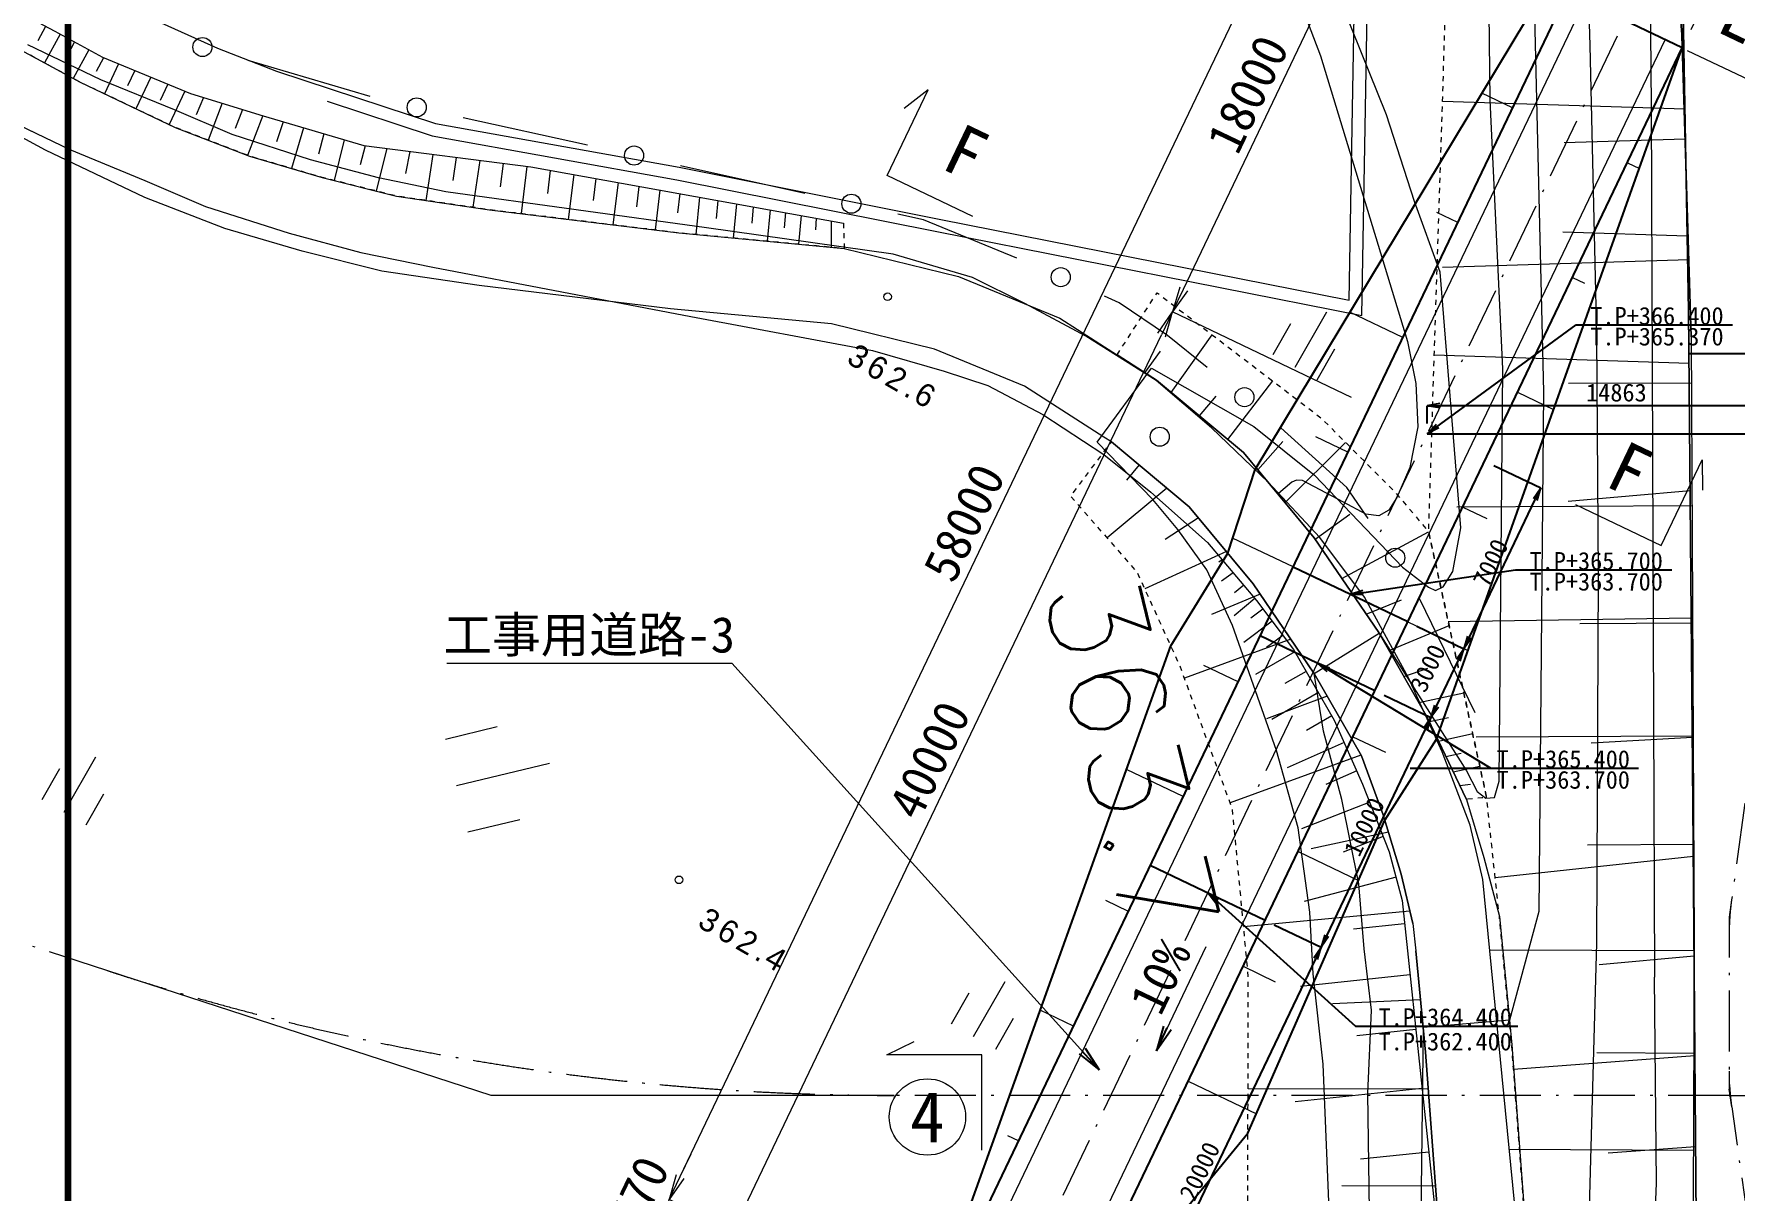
# Model space of a CAD drawing. Header units: millimetres. Extents: x -256476 to 341554, y -216330 to 457415.
# Drawn here: x 5615 to 72453, y 191520 to 236983 of the extents above; entities that cross this region are included whole.
import ezdxf
from ezdxf.enums import TextEntityAlignment as Align

# ---------------------------------------------------------------- set-up
doc = ezdxf.new("R2010")
doc.units = ezdxf.units.MM
doc.header["$LTSCALE"] = 400
doc.header["$PDSIZE"] = 300
for name, pattern in [('561019', [1, 0.5, -0.5]), ('SXF_一点短鎖線', [9.25, 6, -1.5, 0.25, -1.5]), ('SXF_一点鎖線', [18.5, 12, -1.5, 3.5, -1.5])]:
    doc.linetypes.add(name, pattern=pattern)
doc.layers.get('Defpoints').update_dxf_attribs({"color": 153})
for name, color, linetype, lineweight in [('D-BGD', 7, 'Continuous', 13), ('D-BMK', 2, 'SXF_一点短鎖線', 13), ('D-BMK-OTRS', 7, 'Continuous', 13), ('D-BYP-STR1', 2, 'Continuous', 13), ('D-STR', 1, 'Continuous', 25), ('D-STR-DIM', 7, 'Continuous', 13), ('D-STR-HTXT', 7, 'Continuous', 13), ('D-STR-TXT', 7, 'Continuous', 13), ('D-TTL', 2, 'Continuous', 140), ('●予備設計_LP横断', 7, 'Continuous', 13)]:
    doc.layers.add(name, color=color, linetype=linetype, lineweight=lineweight)
doc.styles.add('BIGFONT', font='txt', dxfattribs={"height": 0.2, "bigfont": 'BIGFONT'})
doc.styles.add('MS ゴシック', font='MS Gothic.ttf')
doc.styles.add('Style-WORKING', font='WORKING.shx')
doc.styles.add('ＭＳ ゴシック', font='MS Gothic.ttf')
doc.linetypes.add('56130', pattern='A,1,-0.375,[44,dgnlstyle-dm500.shx,S=0.0012,R=0,X=0,Y=0],-0.375', length=1.75)
doc.dimstyles.new('DIM-200-F', dxfattribs={"dimscale": 200, "dimtxt": 3.5, "dimasz": 2.5, "dimexe": 0, "dimexo": 2, "dimgap": 0.8, "dimtad": 1, "dimdec": 0, "dimzin": 0, "dimdsep": 46, "dimtxsty": 'MS ゴシック', "dimblk": 'OPEN', "dimcen": 0.1, "dimclrd": 256, "dimclre": 256, "dimclrt": 256, "dimaunit": 1, "dimadec": 4, "dimazin": 0, "dimtfac": 1, "dimtdec": 0, "dimtmove": 2, "dimatfit": 3, "dimldrblk": 'OPEN', "dimfxl": 1, "dimtolj": 1, "dimtzin": 0, "dimlwd": -1, "dimlwe": -1, "dimarcsym": 2})
doc.dimstyles.new('DIM-400-F', dxfattribs={"dimscale": 400, "dimtxt": 3.5, "dimasz": 2.5, "dimexe": 0, "dimexo": 2, "dimgap": 0.8, "dimtad": 1, "dimdec": 0, "dimzin": 0, "dimdsep": 46, "dimtxsty": 'MS ゴシック', "dimblk": 'OPEN', "dimcen": 0.1, "dimclrd": 256, "dimclre": 256, "dimclrt": 256, "dimaunit": 1, "dimadec": 4, "dimazin": 0, "dimtfac": 1, "dimtdec": 0, "dimtmove": 2, "dimatfit": 3, "dimldrblk": 'OPEN', "dimfxl": 1, "dimtolj": 1, "dimtzin": 0, "dimlwd": -1, "dimlwe": -1, "dimarcsym": 2})

# ---------------------------------------------------------------- blocks, each defined once
blk = doc.blocks.new('M6334')
at = {"layer": '●予備設計_LP横断', "linetype": 'Continuous', "lineweight": 9}
for p, q in [((0, -1.25), (0, 1.25)), ((-1, -1.25), (-1, 0.15)), ((1, -1.25), (1, 0.15))]:
    blk.add_line(p, q, dxfattribs=at)
blk = doc.blocks.new('M7312')
at = {"layer": '●予備設計_LP横断', "linetype": 'Continuous', "lineweight": 20}
blk.add_circle((0, -0.001), 0.15, dxfattribs=at)
blk = doc.blocks.new('_Open')
at = {"color": 0, "linetype": 'ByBlock', "lineweight": -2}
for p, q in [((-1, 0.167), (0, 0)), ((-1, -0.167), (0, 0)), ((0, 0), (-1, 0))]:
    blk.add_line(p, q, dxfattribs=at)
blk = doc.blocks.new('*D29')
at = {"layer": 'D-STR-DIM', "transparency": 16777216}
for p, q in [((66215, 239315), (70327, 247914)), ((73935, 246189), (71229, 247483)), ((70726, 237159), (74838, 245758))]:
    blk.add_line(p, q, dxfattribs=at)
at = {"layer": 'Defpoints', "color": 0, "transparency": 16777216}
for p in [(70327, 247914), (65870, 238594, 354078), (70381, 236437, 354078)]:
    blk.add_point(p, dxfattribs=at)
at = {"layer": 'D-STR-DIM', "transparency": 16777216, "xscale": 1000, "yscale": 1000, "zscale": 1000}
for p, rotation in [((70327, 247914), 154.4461229960115), ((74838, 245758), 334.4461229960114)]:
    blk.add_blockref('_Open', p, dxfattribs=dict(at, rotation=rotation))
at = {"layer": 'D-STR-DIM', "transparency": 16777216, "insert": (73022, 247756), "char_height": 1400, "attachment_point": 5, "rotation": 334.44612, "style": 'MS ゴシック'}
blk.add_mtext('\\A1;5000', dxfattribs=at)
blk = doc.blocks.new('*D30')
at = {"layer": 'D-STR-DIM', "transparency": 16777216}
for p, q in [((69659, 236782), (55591, 243508)), ((31004, 192084), (55160, 242606)), ((44640, 184455), (30573, 191182))]:
    blk.add_line(p, q, dxfattribs=at)
at = {"layer": 'Defpoints', "color": 0, "transparency": 16777216}
for p in [(55591, 243508), (70381, 236437, 354004), (45362, 184110, 354078)]:
    blk.add_point(p, dxfattribs=at)
at = {"layer": 'D-STR-DIM', "transparency": 16777216, "xscale": 1000, "yscale": 1000, "zscale": 1000}
for p, rotation in [((55591, 243508), 64.44607462499589), ((30573, 191182), 244.4460746249959)]:
    blk.add_blockref('_Open', p, dxfattribs=dict(at, rotation=rotation))
at = {"layer": 'D-STR-DIM', "transparency": 16777216, "insert": (42162, 217785), "char_height": 1400, "attachment_point": 5, "rotation": 64.44607, "style": 'MS ゴシック'}
blk.add_mtext('\\A1;58000', dxfattribs=at)
blk = doc.blocks.new('*D31')
at = {"layer": 'D-STR-DIM', "transparency": 16777216}
for p, q in [((31004, 192084), (31435, 192986)), ((30573, 191182), (30328, 190670)), ((44640, 184455), (30573, 191182)), ((42140, 185022), (30328, 190670)), ((29897, 189768), (29465, 188866))]:
    blk.add_line(p, q, dxfattribs=at)
at = {"layer": 'Defpoints', "color": 0, "transparency": 16777216}
for p in [(30328, 190670), (42862, 184677, 354078), (45362, 184110, 354078)]:
    blk.add_point(p, dxfattribs=at)
at = {"layer": 'D-STR-DIM', "transparency": 16777216}
for p, xscale, yscale, zscale, rotation in [((30573, 191182), 999.9999999999999, 999.9999999999999, 999.9999999999999, 244.4460746250336), ((30328, 190670), 1000, 1000, 1000, 64.44607462503356)]:
    blk.add_blockref('_Open', p, dxfattribs=dict(at, xscale=xscale, yscale=yscale, zscale=zscale, rotation=rotation))
at = {"layer": 'D-STR-DIM', "transparency": 16777216, "insert": (29386, 191435), "char_height": 1400, "attachment_point": 5, "rotation": 64.44607, "style": 'MS ゴシック'}
blk.add_mtext('\\A1;570', dxfattribs=at)
blk = doc.blocks.new('*D32')
at = {"layer": 'D-STR-DIM', "transparency": 16777216}
for p, q in [((69308, 241842), (57495, 247490)), ((56023, 244410), (57064, 246588)), ((69659, 236782), (55591, 243508))]:
    blk.add_line(p, q, dxfattribs=at)
at = {"layer": 'Defpoints', "color": 0, "transparency": 16777216}
for p in [(57495, 247490), (70029, 241497, 354000), (70381, 236437, 354004)]:
    blk.add_point(p, dxfattribs=at)
at = {"layer": 'D-STR-DIM', "transparency": 16777216}
for p, xscale, yscale, zscale, rotation in [((57495, 247490), 1000, 1000, 1000, 64.44607462503356), ((55591, 243508), 999.9999999999999, 999.9999999999999, 999.9999999999999, 244.4460746250336)]:
    blk.add_blockref('_Open', p, dxfattribs=dict(at, xscale=xscale, yscale=yscale, zscale=zscale, rotation=rotation))
at = {"layer": 'D-STR-DIM', "transparency": 16777216, "insert": (55623, 245939), "char_height": 1400, "attachment_point": 5, "rotation": 64.44607, "style": 'MS ゴシック'}
blk.add_mtext('\\A1;4410', dxfattribs=at)
blk = doc.blocks.new('*D104')
at = {"layer": 'D-STR-DIM', "transparency": 16777216}
for p, q in [((57384, 222699), (50353, 226061)), ((33530, 190876), (49922, 225159)), ((44640, 184455), (33099, 189974))]:
    blk.add_line(p, q, dxfattribs=at)
at = {"layer": 'Defpoints', "color": 0, "transparency": 16777216}
for p in [(50353, 226061), (58106, 222354, 78), (45362, 184110, 78)]:
    blk.add_point(p, dxfattribs=at)
at = {"layer": 'D-STR-DIM', "transparency": 16777216, "xscale": 1000, "yscale": 1000, "zscale": 1000}
for p, rotation in [((50353, 226061), 64.4460746249959), ((33099, 189974), 244.4460746249959)]:
    blk.add_blockref('_Open', p, dxfattribs=dict(at, rotation=rotation))
at = {"layer": 'D-STR-DIM', "transparency": 16777216, "insert": (40806, 208457), "char_height": 1400, "attachment_point": 5, "rotation": 64.44607, "style": 'MS ゴシック'}
blk.add_mtext('\\A1;40000', dxfattribs=at)
blk = doc.blocks.new('*D105')
at = {"layer": 'D-STR-DIM', "transparency": 16777216}
for p, q in [((67404, 237860), (58118, 242300)), ((50784, 226963), (57686, 241398)), ((57384, 222699), (50353, 226061))]:
    blk.add_line(p, q, dxfattribs=at)
at = {"layer": 'Defpoints', "color": 0, "transparency": 16777216}
for p in [(58118, 242300), (68126, 237515, 78), (58106, 222354, 78)]:
    blk.add_point(p, dxfattribs=at)
at = {"layer": 'D-STR-DIM', "transparency": 16777216, "xscale": 1000, "yscale": 1000, "zscale": 1000}
for p, rotation in [((58118, 242300), 64.4460746249959), ((50353, 226061), 244.4460746249959)]:
    blk.add_blockref('_Open', p, dxfattribs=dict(at, rotation=rotation))
at = {"layer": 'D-STR-DIM', "transparency": 16777216, "insert": (53315, 234621), "char_height": 1400, "attachment_point": 5, "rotation": 64.44607, "style": 'MS ゴシック'}
blk.add_mtext('\\A1;18000', dxfattribs=at)
blk = doc.blocks.new('*D106')
at = {"layer": 'Defpoints', "transparency": 16777216}
for p, q in [((60361, 221676), (60361, 222379)), ((74724, 222379), (60861, 222379)), ((75224, 221676), (75224, 222379))]:
    blk.add_line(p, q, dxfattribs=at)
at = {"layer": 'Defpoints', "color": 0, "transparency": 16777216}
for p in [(60361, 222379), (60361, 221276, 78), (75224, 221276)]:
    blk.add_point(p, dxfattribs=at)
at = {"layer": 'Defpoints', "transparency": 16777216, "xscale": 500, "yscale": 500, "zscale": 500, "rotation": 180}
blk.add_blockref('_Open', (60361, 222379), dxfattribs=at)
at = {"layer": 'Defpoints', "transparency": 16777216, "xscale": 500, "yscale": 500, "zscale": 500}
blk.add_blockref('_Open', (75224, 222379), dxfattribs=at)
at = {"layer": 'Defpoints', "transparency": 16777216, "insert": (67793, 222889), "char_height": 700, "attachment_point": 5, "style": 'MS ゴシック'}
blk.add_mtext('\\A1;14863', dxfattribs=at)
blk = doc.blocks.new('*D130')
at = {"layer": 'D-STR-DIM', "transparency": 16777216}
blk.add_line((128192, 168310), (128192, 179360), dxfattribs=at)
for start, end in [(90, 135), (80.32668, 85.16334), (139.83666, 144.67332)]:
    blk.add_arc((128192, 167510), 11850, start, end, dxfattribs=at)
at = {"layer": 'Defpoints', "color": 0, "transparency": 16777216}
for p in [(65394, 230308), (125125, 178956), (128192, 167510), (128192, 167510), (128192, 144510)]:
    blk.add_point(p, dxfattribs=at)
at = {"layer": 'D-STR-DIM', "transparency": 16777216, "xscale": 1000, "yscale": 1000, "zscale": 1000}
for p, rotation in [((128192, 179360), 177.5816705060862), ((119813, 175889), 47.41832949492703)]:
    blk.add_blockref('_Open', p, dxfattribs=dict(at, rotation=rotation))
at = {"layer": 'D-STR-DIM', "transparency": 16777216, "insert": (123267, 179400), "char_height": 1400, "attachment_point": 5, "rotation": 22.5, "style": 'MS ゴシック'}
blk.add_mtext('\\A1;45°0\'0"', dxfattribs=at)
blk = doc.blocks.new('*D152')
at = {"layer": 'Defpoints', "transparency": 16777216}
for p, q in [((54350, 201981), (56194, 201100)), ((47782, 183508), (55978, 200649)), ((45723, 183938), (47566, 183056))]:
    blk.add_line(p, q, dxfattribs=at)
at = {"layer": 'Defpoints', "color": 0, "transparency": 16777216}
for p in [(53989, 202154, 78), (56194, 201100), (45362, 184110, 78)]:
    blk.add_point(p, dxfattribs=at)
at = {"layer": 'Defpoints', "transparency": 16777216, "xscale": 500, "yscale": 500, "zscale": 500}
for p, rotation in [((56194, 201100), 64.44612299601205), ((47566, 183056), 244.4461229960121)]:
    blk.add_blockref('_Open', p, dxfattribs=dict(at, rotation=rotation))
at = {"layer": 'Defpoints', "transparency": 16777216, "insert": (51420, 192298), "char_height": 700, "attachment_point": 5, "rotation": 64.44612, "style": 'MS ゴシック'}
blk.add_mtext('\\A1;20000', dxfattribs=at)
blk = doc.blocks.new('*D153')
at = {"layer": 'Defpoints', "transparency": 16777216}
for p, q in [((58664, 211003), (60507, 210122)), ((56409, 201551), (60292, 209671)), ((54350, 201981), (56194, 201100))]:
    blk.add_line(p, q, dxfattribs=at)
at = {"layer": 'Defpoints', "color": 0, "transparency": 16777216}
for p in [(58303, 211176, 78), (60507, 210122), (53989, 202154, 78)]:
    blk.add_point(p, dxfattribs=at)
at = {"layer": 'Defpoints', "transparency": 16777216, "xscale": 500, "yscale": 500, "zscale": 500}
for p, rotation in [((60507, 210122), 64.44612299601201), ((56194, 201100), 244.446122996012)]:
    blk.add_blockref('_Open', p, dxfattribs=dict(at, rotation=rotation))
at = {"layer": 'Defpoints', "transparency": 16777216, "insert": (57890, 205831), "char_height": 700, "attachment_point": 5, "rotation": 64.44612, "style": 'MS ゴシック'}
blk.add_mtext('\\A1;10000', dxfattribs=at)
blk = doc.blocks.new('*D154')
at = {"layer": 'Defpoints', "transparency": 16777216}
for p, q in [((59958, 213710), (61801, 212828)), ((60723, 210573), (61586, 212377)), ((58664, 211003), (60507, 210122))]:
    blk.add_line(p, q, dxfattribs=at)
at = {"layer": 'Defpoints', "color": 0, "transparency": 16777216}
for p in [(59597, 213882, 78), (61801, 212828), (58303, 211176, 78)]:
    blk.add_point(p, dxfattribs=at)
at = {"layer": 'Defpoints', "transparency": 16777216, "xscale": 500, "yscale": 500, "zscale": 500}
for p, rotation in [((61801, 212828), 64.44612299601201), ((60507, 210122), 244.446122996012)]:
    blk.add_blockref('_Open', p, dxfattribs=dict(at, rotation=rotation))
at = {"layer": 'Defpoints', "transparency": 16777216, "insert": (60381, 212063), "char_height": 700, "attachment_point": 5, "rotation": 64.44612, "style": 'MS ゴシック'}
blk.add_mtext('\\A1;3000', dxfattribs=at)
blk = doc.blocks.new('*D155')
at = {"layer": 'Defpoints', "transparency": 16777216}
for p, q in [((62977, 220025), (64821, 219144)), ((62017, 213279), (64605, 218693)), ((59958, 213710), (61801, 212828))]:
    blk.add_line(p, q, dxfattribs=at)
at = {"layer": 'Defpoints', "color": 0, "transparency": 16777216}
for p in [(62616, 220198, 78), (64821, 219144), (59597, 213882, 78)]:
    blk.add_point(p, dxfattribs=at)
at = {"layer": 'Defpoints', "transparency": 16777216, "xscale": 500, "yscale": 500, "zscale": 500}
for p, rotation in [((64821, 219144), 64.44612299601201), ((61801, 212828), 244.446122996012)]:
    blk.add_blockref('_Open', p, dxfattribs=dict(at, rotation=rotation))
at = {"layer": 'Defpoints', "transparency": 16777216, "insert": (62851, 216206), "char_height": 700, "attachment_point": 5, "rotation": 64.44612, "style": 'MS ゴシック'}
blk.add_mtext('\\A1;7000', dxfattribs=at)

msp = doc.modelspace()

# ---------------------------------------------------------------- linework, layer by layer
at = {"layer": 'D-BGD', "linetype": 'Continuous'}
for p, q in [((6072.4, 237282.2), (5766, 236717.2)), ((6639.4, 236978.1), (6026, 235846.9)), ((7203.9, 236669.3), (6897.8, 236104.7)), ((7768.4, 236360.5), (7157.3, 235233.5)), ((8339.4, 236053), (8061.8, 235508.4)), ((18826, 234524.6, 364412), (14030.8, 235940.6, 364444)), ((8939.5, 235806.2), (8381.9, 234633.6)), ((9572.2, 235546.1), (9285.5, 234943.2)), ((10204.8, 235285.9), (9615.7, 234046.9)), ((10873.3, 235011), (10570.4, 234374)), ((11541.7, 234736.2), (10919.3, 233427.1)), ((12273.9, 234489.1), (11982, 233809.7)), ((13013.4, 234262.4), (12453.5, 232813)), ((13809.1, 234018.5), (13518.4, 233266.2)), ((70487.1, 234029.6), (60960.9, 234337)), ((14604.7, 233774.7), (14002.1, 232214.8)), ((15406.2, 233536.6), (15138.3, 232746.7)), ((16207.7, 233298.6), (15738.8, 231698.6)), ((27362.1, 232613.4, 364210), (22482.1, 233695.2, 364328)), ((17006.9, 233061.3), (16789.8, 232262.8)), ((17806, 232824), (17406.7, 231229.9)), ((70493.1, 232855.2), (65744.6, 232701.1)), ((18626.8, 232589.5), (18436, 231837.9)), ((19474.2, 232481.3), (19057.1, 230816.4)), ((20378.6, 232365.8), (20207.7, 231498.1)), ((21283, 232250.3), (21016.6, 230444.3)), ((22206.1, 232132.4), (22071.5, 231220.5)), ((23129.2, 232014.6), (22857.4, 230172.7)), ((24055.3, 231896.3), (23930.8, 230972.4)), ((24981.5, 231778), (24755.3, 229924.4)), ((25901.7, 231620.9), (25790.9, 230714.3)), ((26820.7, 231456.2), (26606.2, 229698.5)), ((27692.2, 231300), (27587.9, 230445.7)), ((35901.4, 230719.9, 364003), (31021.4, 231801.8, 364121)), ((28563.6, 231143.8), (28361.1, 229484.4)), ((29386.4, 230996.4), (29288, 230189.8)), ((30209.2, 230848.9), (30018, 229282.2)), ((30986, 230709.7), (30903.6, 229951.6)), ((31762.8, 230570.4), (31624.7, 229104.8)), ((32487.3, 230440.6), (32421.1, 229738.3)), ((33211.8, 230310.7), (33085.2, 228967.2)), ((33875.9, 230191.7), (33815.3, 229547.9)), ((34540.1, 230072.7), (34424.1, 228841.1)), ((35148.9, 229963.6), (35093.3, 229373.4)), ((35757.7, 229854.4), (35651.4, 228725.5)), ((36348.3, 229748.6), (36328.1, 229288.7)), ((36938.9, 229642.7), (36937.9, 228604.3)), ((70576.4, 229033.2), (65683.6, 229190.5)), ((70638.5, 228111.8), (60958, 227805.3)), ((50303.4, 222900.4), (51912.9, 225161.1)), ((49267.4, 223675), (49878.1, 224516.4)), ((70647.2, 224036.5), (60639, 224358.8)), ((52529.4, 221045.8), (54287.3, 223349)), ((70737.8, 223267.9), (65916.5, 223248)), ((51416.4, 221973.1), (52060.9, 222754.1)), ((53703.4, 219858.8), (54684.4, 220975.1)), ((54773.9, 218568.4), (57146.9, 220937.4)), ((49039.2, 220048.5), (48544.9, 219455.1)), ((50127.4, 219141.9), (47784, 217185.6)), ((70691.9, 219030), (65903.9, 218612)), ((51374.1, 217967.8), (50063.6, 217123.5)), ((55957.5, 217132), (57320.2, 218115.1)), ((70766.4, 218441.7), (61522, 218392)), ((57004.7, 215593), (60415.7, 217424.6)), ((52471.9, 216645), (49262.4, 215177.7)), ((52303.4, 216320.6), (52172.9, 216234.1)), ((52734.9, 215807.2), (52281.4, 215479.7)), ((53150.5, 215326.1), (52792.5, 215024.4)), ((53799.6, 214971.3), (51889.2, 214175)), ((53590.7, 214807.8), (52780.3, 214120.2)), ((57959.5, 214189.7), (59353.8, 214755)), ((62239.4, 210309.3, 364710), (60054.5, 214801.7, 364496)), ((54273.1, 213908), (53158.4, 213072.4)), ((53902.2, 214386.5), (53428.7, 214024.3)), ((70736.6, 214023.5), (61188.3, 213883.4)), ((54688.4, 213346.3), (54047.2, 212872.9)), ((58860.9, 212753.1), (61220.1, 213737.2)), ((70789.4, 213826.3), (66357.6, 213801.6)), ((55002.6, 213203.8), (50820, 211673.4)), ((55153.2, 212710.1), (53614.1, 211818.5)), ((55596.5, 211936.2), (54766.7, 211455.8)), ((59445.8, 211733.6), (60380.5, 212062.6)), ((56432.9, 210958.8), (54048.9, 210072.7)), ((56085.5, 211101.5), (54259.6, 210051.8)), ((60030.7, 210714.1), (61795.6, 211099.1)), ((56610.4, 210188.5), (55614.2, 209619.2)), ((60444, 209969), (61195.5, 210125.6)), ((21780, 209271.2), (23820.1, 209766.3)), ((60809.3, 209198.8), (62146.4, 209490.4)), ((70814.1, 209394.4), (62286.6, 209347.9)), ((70778.3, 209344.3), (66795.4, 209113)), ((57757.3, 208647.5), (52615.6, 206766.2)), ((57096.4, 209147.8), (54852.6, 208153.8)), ((61096, 208594.6), (61690.6, 208724.3)), ((22222, 207449.6), (25866.1, 208335.3)), ((57595.9, 208030.2), (56372.8, 207487.6)), ((61382.6, 207990.5), (62424, 208217.6)), ((61639.8, 207448.4), (62058.7, 207504.6)), ((58102.6, 206804.7), (55420.7, 205751)), ((22664.3, 205626.6), (24705, 206122.6)), ((58836.8, 205621.6), (55799.5, 204958.8)), ((58628.8, 205452.6), (57051.9, 204836.5)), ((70818, 204665), (63031, 203829.1)), ((70830.5, 205128.8), (66654.2, 205107.2)), ((59135.7, 203846.3), (55518.9, 202891.8)), ((59679.7, 202520.9), (53145.4, 201900.3)), ((59468.4, 202017.2), (57467.2, 201806.5)), ((59797.3, 202033.5), (59909, 200957.7)), ((70852.1, 200952.5), (62808.5, 200985.4)), ((70849, 200749.3), (67120.4, 200406.8)), ((59679.1, 200016), (55378.9, 199558.1)), ((60094.9, 199026.6), (56636.6, 198868.3)), ((59916.7, 197860.9), (57595.4, 197615)), ((70879.9, 196833.5), (63752.7, 196299.6)), ((70833.2, 196926.4), (67026.6, 196946)), ((60402.2, 195517.3), (53319.1, 195534.6)), ((60153.9, 195544.5), (55168.9, 195018.9)), ((70908.1, 193260), (67463.6, 193002)), ((60416.8, 193052), (57739.4, 192768.6)), ((70822.2, 193114.8), (63584.8, 193145.6)), ((60687.1, 191713.2), (56998.5, 191722.2))]:
    msp.add_line(p, q, dxfattribs=at)
at = {"layer": 'D-BGD', "linetype": '56130', "flags": 128}
for points in [[(58379.4, 270147.9), (58449, 271876.1), (58524, 273760.4), (58599.8, 275644.2), (58623, 276228.3), (59574, 328923.1), (49789.3, 330293.6), (36341, 332177.1), (19682.4, 334096.2), (-5354.5, 337434.4), (-25947.3, 340415.3), (-46226.4, 343867.6), (-62203.3, 346023.5), (-89574.2, 349699.8), (-98069.4, 324169.3), (-102805, 308488.3), (-104165.4, 302561.9), (-104201.4, 296038), (-103433.3, 288825.8), (-102724.3, 286188.7), (-102016.5, 284207.4), (-100972, 282338.2), (-100060.3, 280852.2), (-98736, 279451.9), (-97065, 278072.8), (-95137.5, 277045.6), (-93131.2, 276025), (-91349.2, 275292.5), (-76513, 271437), (-75280.4, 271117.2), (-62189.2, 268092.8), (-46835.3, 263980.2), (-40178.3, 262149.1), (-39807.8, 261886.5), (-35673.6, 258963.4), (-18684.4, 253698.5), (-13172.4, 251374.4), (-6970.6, 247415), (1141.4, 242107.4), (6161.8, 239431.5), (9973.1, 237712.5), (12830.5, 236422.9), (15143.4, 235520.3), (17293, 234815.2), (21388.1, 233471.7), (30968.2, 231749.3), (41187.5, 229710.3), (57298.8, 226530.2), (57430, 234060.5), (57852.6, 258190.9), (57924, 258941.1), (58094.5, 260726.6), (58264.6, 262513.5), (58420.5, 264147.2)], [(57930, 234051.8), (58352.2, 258162.8), (58421.7, 258893.6), (58592.2, 260679.2), (58762.4, 262466.1), (58918.2, 264099.7)], [(17137.1, 234340.1), (21265.4, 232985.7), (30875, 231258.1), (41090.1, 229219.9), (57788.4, 225923.9), (57930, 234051.8)]]:
    msp.add_lwpolyline(points, dxfattribs=at)
at = {"layer": 'D-BGD', "linetype": '561019', "flags": 128}
for points in [[(69928.4, 138296), (69469.1, 138263.6), (68962.5, 139242.3), (68377, 144036.8), (67573.3, 152230.3), (67505.4, 152921), (66638.7, 163105.7), (65753.8, 172723), (65537.6, 175070), (64599.2, 184999.5), (63680.4, 197265), (63586.9, 198238), (63194.4, 202306.9), (62766.6, 206292.2), (62692, 206989.1), (60838.5, 215487.3), (60415.7, 217424.6), (60699.1, 226225.1), (61697.5, 257158.4), (61319.3, 258266.2), (49904.6, 258341.8), (34729.9, 260635.2), (33257.8, 260857.4), (21254.5, 263587.4), (21261.6, 263669.8), (21306.6, 264175.6)], [(37419.6, 229556.6), (37455.5, 228555.5), (30951.7, 229168.2), (23510.4, 230076.4), (19863.4, 230614.4), (16932.5, 231348.7), (14078.7, 232185.2), (11160.3, 233312.5), (7421.8, 235090.1), (4309.7, 236777.4), (1132.1, 238778.1), (-4906.2, 242660.8), (-9862, 245808.2), (-14775.7, 248444.7), (-19188.2, 250640.8), (-23571.4, 252494.8), (-26215.1, 253377.7), (-25972.6, 254552)], [(48172.2, 224375.9), (49745.2, 226815.5), (56186.2, 221899.7), (59098.7, 218982.2), (60415.7, 217424.6), (60838.5, 215487.3), (62692, 206989.1), (62503.1, 206969.6), (61896.9, 206906.3)], [(60125.4, 106858.4), (59468, 106876.4), (59055.6, 106887.4), (57048.1, 123443.1), (56321.3, 128204.7), (55886.8, 131048.6), (55448.7, 142773.6), (55102.7, 152060.4), (53286.7, 182271.2), (53329.9, 199958.5), (52707, 206516.2), (50642, 212160.1), (48953.2, 215854), (46348.2, 218820.9), (46691, 219276.7), (47935.9, 220934.9), (47951, 220955.1)]]:
    msp.add_lwpolyline(points, dxfattribs=at)
at = {"layer": 'D-BGD', "linetype": 'Continuous', "flags": 128}
for points in [[(21306.6, 264175.6), (29822.2, 264263.6), (32388, 264290.5), (39888.1, 264233.2), (49192.3, 264162), (56794.5, 264103.7), (59821.2, 264184.1), (66123.1, 264351.8), (66779.4, 264036.8), (67304.5, 263551.6), (68077.1, 262339.3), (68855.4, 260785.8), (69380, 258758.7), (69712.7, 255117.6), (70365.9, 240810.9), (70628.8, 226102.3), (70802.1, 206682.7), (70968.8, 185578.2), (71075.1, 169507.4), (70906.4, 147293.5), (70775.8, 142224.3), (70259.8, 139011), (70062.4, 138521.2), (69928.4, 138296)], [(-25972.6, 254552), (-20641.8, 252701.3), (-15347.1, 250390.3), (-12983.2, 249157.2), (-9020.3, 246732.7), (-2013.3, 242189.4), (2755.5, 239224.5), (4476.9, 238127.7), (6431.7, 237091.8), (8303.4, 236067.8), (11758, 234647.2), (14612.6, 233772.2), (18572.4, 232596.5), (25132.6, 231758.7), (37419.6, 229556.6)], [(70906.4, 147293.5), (71075.1, 169507.4), (70968.8, 185578.2), (70802.1, 206682.7), (70628.8, 226102.3), (70365.9, 240810.9)], [(4309.7, 236777.4), (7421.8, 235090.1), (11160.3, 233312.5), (14078.7, 232185.2), (16932.5, 231348.7), (19863.4, 230614.4), (23510.4, 230076.4), (30951.7, 229168.2), (37455.5, 228555.5), (41936.2, 227455.2), (45924.5, 225813.2), (49394, 223594), (49727, 223380.6), (53142.3, 220535.1), (55920.8, 217185.9), (58454.9, 213461.6), (58465, 213443.1), (60375.6, 210113)], [(57772.7, 208620.7), (55920.9, 211852.4), (55910.3, 211870.1), (53521, 215380.8), (51009.9, 218406.7), (47951, 220955.1), (47651.7, 221146.7), (44534.2, 223141.7), (41001.8, 224595.5), (36953.9, 225590), (30629.2, 226185.1), (23110.5, 227103.2), (19278.3, 227668.1), (16145.5, 228452.7), (13114.3, 229341.5), (9974.2, 230554.8), (6061.8, 232415), (2792.9, 234186.7)], [(61896.9, 206906.3), (60375.6, 210113), (58465, 213443.1), (58454.9, 213461.6), (55920.8, 217185.9), (53142.3, 220535.1), (49727, 223380.6), (49394, 223594), (48172.2, 224375.9)], [(47951, 220955.1), (51009.9, 218406.7), (53521, 215380.8), (55910.3, 211870.1), (55920.9, 211852.4), (57772.7, 208620.7), (58634.9, 206298), (59331.2, 203965.8), (59797.3, 202033.5), (59909, 200957.7), (60199.5, 197939.4), (60293, 196974.4), (61211.5, 184712.6), (62151.9, 174754.2), (62367.3, 172410.1), (63251.7, 162805.7), (64119.1, 152610.2), (64187.9, 151913.2), (64454, 149199.6), (65043.6, 142086.6), (65603.6, 136629.6)], [(60375.6, 210113), (61896.9, 206906.3), (62586.7, 204622.8), (63194.4, 202306.9)], [(59797.3, 202033.5), (59331.2, 203965.8), (58634.9, 206298), (57772.7, 208620.7)], [(63194.4, 202306.9), (63586.9, 198238), (63680.4, 197265), (64599.2, 184999.5), (65537.6, 175070), (65753.8, 172723), (66638.7, 163105.7), (67505.4, 152921), (67573.3, 152230.3), (68377, 144036.8), (68962.5, 139242.3)], [(64454, 149199.6), (64187.9, 151913.2), (64119.1, 152610.2), (63251.7, 162805.7), (62367.3, 172410.1), (62151.9, 174754.2), (61211.5, 184712.6), (60293, 196974.4), (60199.5, 197939.4), (59909, 200957.7)]]:
    msp.add_lwpolyline(points, dxfattribs=at)
at = {"layer": 'D-BGD', "linetype": 'Continuous', "elevation": 364000}
msp.add_lwpolyline([(46461.9, 259875.5), (46875.5, 259591.6), (47733, 258314.4), (48688.9, 255723.3), (56169.2, 236129.1), (59588.7, 224901.4), (59918.2, 223247.1), (59989.5, 221545.2), (59672.9, 219950.9), (59170, 218775.1), (58845, 218269.9), (58456.2, 218055), (57949.1, 218115.9), (57075.8, 218583.2), (55454.4, 219434.5), (55222.5, 219452.5), (55038.7, 219373.5), (54520.3, 218933.3)], dxfattribs=at)
at = {"layer": 'D-BGD', "linetype": 'Continuous', "flags": 128}
for points, elevation in [([(58731.1, 122594.5), (59377, 140477.5), (59724.9, 152115.2), (59843.4, 156437), (59648.1, 160592.1), (58445.6, 172313.6), (58133.6, 187958.2), (58025, 195348.4), (58165.3, 198626.5), (57875.5, 201031.9), (57678.6, 203595), (57002.1, 206909), (56281, 209585.4), (55920.9, 211852.4), (58465, 213443.1), (61900.1, 208031.4), (62325.3, 207216), (62666.1, 206960.1), (63005.4, 206978.5), (63190.5, 207619.5), (63326.3, 223824.5), (62835.1, 234389.7), (62571.9, 257419.4)], 364000), ([(66108.6, 257827.1), (66743.3, 236535.5), (67010.3, 225134.9), (67076.3, 215724.1), (67015.6, 201267.3)], 366000), ([(68236.4, 257918.9), (68989.1, 243775.4), (69106.9, 239959), (69163.6, 234144.2), (69288.9, 199922.5)], 367000), ([(64481.3, 241519.8), (64924.9, 222919.4), (64741.8, 202508.6), (63586.9, 198238), (60199.5, 197939.4), (60020.3, 183123.9), (60167.7, 175600.6), (60908.5, 164428.3), (61769.1, 151770.6), (61098.6, 138682.8), (60956.2, 134560.4)], 365000), ([(56643.9, 187608), (56267.9, 196509.5), (55875.7, 200051.1), (55743.5, 202472), (55293.8, 205795.1), (54433, 208834.5), (52709.2, 213737.7), (51704, 215928), (50565.5, 217519.1), (49580.5, 218693.1), (47396.9, 220948.3), (49526.3, 223858.2), (53541.2, 221564.2), (55924.7, 219642.8), (59389, 216037.8), (60407.3, 215252.9), (60686.6, 215116.7), (60989.8, 215263), (61368.2, 215869.1), (61685.4, 217580.7), (60863.7, 227623), (59856.9, 230402.5), (58756.8, 233804.2), (56743.6, 238822)], 363000), ([(67015.6, 201267.3), (66629.9, 187561.2), (66092.8, 177099.3), (65753.8, 172723), (62367.3, 172410.1), (62548.1, 161367), (62843.5, 146076.8), (62611.3, 141695.7), (62508.7, 138665.8), (62415.6, 135212.9), (62409.4, 128955.6), (62257.8, 125645.9), (62289.2, 119271.2), (62762.3, 116466.4), (63328.6, 114917.1), (63839, 114057.3), (64263.9, 112841.9), (67001.3, 111614.5), (67008.6, 103646.9)], 366000), ([(69109, 104600), (68963.3, 116037), (66216.6, 117244.4), (64808.6, 123905.1), (64139.7, 130123.7), (63860.3, 147123.3), (64187.9, 151913.2), (67573.3, 152230.3), (68471.4, 168487.3), (68852.3, 179112.9), (69364.9, 191825.6), (69288.9, 199922.5)], 367000)]:
    msp.add_lwpolyline(points, dxfattribs=dict(at, elevation=elevation))
at = {"layer": 'D-BGD', "linetype": 'Continuous', "extrusion": (0.069058, 0.206545, 0.975997), "elevation": 405397.5}
msp.add_lwpolyline([(30398.1, -145629.7), (34353.1, -145909.8), (35382.7, -145799.6)], dxfattribs=at)
at = {"layer": 'D-BGD', "linetype": 'Continuous', "extrusion": (-0.052841, 0.073861, 0.995868), "elevation": 375720.4}
msp.add_lwpolyline([(-174012, -109813.1), (-174035.5, -111299.6), (-173299.8, -114735.1)], dxfattribs=at)
at = {"layer": 'D-BGD', "linetype": 'Continuous'}
for points in [[(17459.1, 264401, 363530), (54563.6, 264157.6, 367630), (57302.4, 264186.6, 367740), (66888.6, 264489.7, 368380), (68497.7, 262192.1, 368330), (70364.6, 236966.1, 368080), (70731.3, 225082.6, 368280), (70853.1, 201355.6, 368470), (70771.5, 180986.8, 368490), (70850.4, 162301.9, 368510), (71142.4, 147439.3, 368300), (71159.8, 142573.3, 368380), (71186.7, 139028.3, 368140), (70970.3, 138310.7, 368050), (70742.4, 137934.2, 368050)], [(70731.3, 225082.6, 368280), (70364.6, 236966.1, 368080), (68497.7, 262192.1, 368330), (66888.6, 264489.7, 368380)], [(65647.3, 172132.5, 366440), (62543.9, 203755.8, 364880), (62040.8, 205890.4, 364910), (60945.5, 208780.8, 364690), (59618.3, 211689.1, 364470), (57898.6, 214857.6, 364260), (56144.5, 217203.8, 364300), (54107.2, 219378.4, 364040), (51883.7, 221510, 363810), (49711.6, 223369.9, 363570), (46941.4, 225112.2, 363720), (44543.4, 226398.3, 363360), (42496.9, 227413.2, 363370), (39378.5, 228329.1, 363390), (32038.3, 229364.9, 362900), (21799, 230775.2, 362740), (19152.3, 231327.7, 362750), (16483.6, 232042.7, 362770), (13405.1, 233028, 362800), (11136.5, 233997.5, 362820), (8244.5, 235186.9, 362840), (5376.6, 236558.6, 362870)], [(4003, 233887.9, 362870), (7028.2, 232448.9, 362840), (9972.2, 231229.5, 362820), (12349.8, 230208.9, 362800), (15635.3, 229162.3, 362770), (18462.6, 228402.2, 362750), (21286.7, 227817, 362740), (31419.1, 225879.8, 362900), (38562.6, 224541.9, 363390), (41373.7, 223733.5, 363370), (43092.6, 223172.2, 363360), (45261.6, 222029.2, 363720), (47656.4, 220456.6, 363570), (49497, 218983.3, 363810), (51724.6, 216999.3, 364040), (53657.5, 214723.3, 364500), (55108.7, 212793.3, 364240), (56707.9, 210017, 364190), (57816.6, 207511.2, 364680), (58866.6, 204843, 364910), (59374, 202936.5, 364940), (62662.4, 171876, 366440)], [(51716.1, 223883.2, 363495), (50158.9, 225131.3, 363370), (48249.6, 226424.9, 363930), (47675.6, 226676.4, 363935)], [(70731.3, 225082.6, 368280), (70853.1, 201355.6, 368470), (70771.5, 180986.8, 368490), (70850.4, 162301.9, 368510), (71142.4, 147439.3, 368300)], [(51724.6, 216999.3, 364040), (53657.5, 214723.3, 364500), (55108.7, 212793.3, 364240), (56707.9, 210017, 364190), (57816.6, 207511.2, 364680), (58866.6, 204843, 364910), (59374, 202936.5, 364940), (62662.4, 171876, 366440), (64061, 155627.5, 366950), (65493.3, 138956, 367550), (66463, 126195.3, 368170)]]:
    msp.add_polyline3d(points, dxfattribs=at)
for centre in [(12232.7, 236471.6, 364456.6), (20651.6, 234101, 364371.9), (29191.8, 232207.6, 364165.3), (37732, 230314.1, 363958.7), (45958.6, 227429.8, 363949.8), (53176.8, 222713, 363613.1), (49847.4, 221158, 363680), (59102.5, 216404.7, 364366.1)]:
    msp.add_circle(centre, 375, dxfattribs=at)
at = {"layer": 'D-BMK'}
msp.add_line((42862.1, 184677.3, 78.4), (70029.3, 241497, 78.4), dxfattribs=at)
at = {"layer": 'D-BMK', "linetype": 'SXF_一点鎖線', "lineweight": 13}
msp.add_line((72224.1, 195276.4), (75224.1, 195276.4), dxfattribs=at)
at = {"layer": 'D-BMK', "linetype": 'SXF_一点短鎖線', "flags": 128}
msp.add_lwpolyline([(75224.1, 225097.9, -0.0342109), (75084, 223052.4), (72317.5, 202954.6, 0.0342109), (72224.1, 201590.9), (72224.1, 196232.4, 0.0353635), (72323.9, 194823.2), (75124.3, 175149.8, -0.0353635), (75224.1, 173740.5)], format="xyb", dxfattribs=at)
at = {"layer": 'D-BMK'}
msp.add_lwpolyline([(72224.1, 195276.4), (39417, 195276.4, -0.0787115), (8511.6, 200171.9), (-61503.2, 222924.2, 0.4549504), (-95778.4, 202391.2), (-104408.9, 154181.2, 0.038936), (-105950.7, 138707), (-109849.7, -42807.7)], format="xyb", dxfattribs=at)
at = {"layer": 'D-BMK-OTRS', "color": 7, "linetype": 'Continuous', "lineweight": 13}
for p, q in [((72317.5, 202954.6), (72224.1, 202275.9)), ((72224.1, 202275.9), (72224.1, 201590.9)), ((23576.6, 195276.4), (8511.6, 200171.9)), ((72224.1, 196232.4), (72223.9, 195524.2)), ((39417, 195276.4), (23576.6, 195276.4)), ((72323.9, 194823.2), (72223.9, 195524.2))]:
    msp.add_line(p, q, dxfattribs=at)
at = {"layer": 'D-BYP-STR1'}
for p, q in [((41112.1, 185074.2, 78.4), (69769.3, 245010.1, 78.4)), ((44612.1, 184280.5, 78.4), (69704.3, 236760.4, 78.4)), ((63713.7, 234083.6, 3620468.5), (62509.5, 234659.8, 5086902.6)), ((68224, 231925.5, -1872164.7), (68696, 231699.6, -2446983.3)), ((61556.9, 229572.7, 3618873.1), (60736.3, 229965.3, 4618131.4)), ((66067.2, 227414.6, -1873760), (66539.1, 227188.8, -2448528.8)), ((59400.1, 225061.8, 3617277.8), (57322.1, 226056.1, 6147876.7)), ((63910.4, 222903.7, -1875355.4), (65326.2, 222226.2, -3599611.7)), ((57243.3, 220550.9, 3615682.5), (55985.8, 221152.6, 5147023.1)), ((61753.6, 218392.8, -1876950.7), (62697.5, 217941.1, -3026438.3)), ((55086.5, 216040, 3614087.1), (52713.4, 217175.5, 6504055.2)), ((59596.8, 213881.9, -1878546), (61956.5, 212752.8, -4752240.1)), ((52929.7, 211529.1, 3612491.8), (51582.9, 212173.5, 5252612.4)), ((57440, 209371, -1880141.3), (58721, 208758, -3440232.7)), ((50772.9, 207018.2, 3610896.5), (48541.6, 208085.8, 6328195.8)), ((55283.2, 204860.1, -1881736.7), (57661.5, 203722.1, -4778105)), ((48616.1, 202507.3, 3609301.1), (47731.6, 202930.5, 4686479.9)), ((53126.4, 200349.2, -1883332), (54391.2, 199744, -3423613)), ((46459.3, 197996.4, 3607705.8), (45152.5, 198621.7, 5199121.3)), ((50969.6, 195838.3, -1884927.3), (53650.4, 194555.5, -5149682.8)), ((44302.5, 193485.5, 3606110.5), (43880.2, 193687.5, 4120347.3))]:
    msp.add_line(p, q, dxfattribs=at)
at = {"layer": 'D-STR'}
for p, q in [((40362.1, 185244.2, 78.4), (69657.9, 246515.8, 78.4)), ((53593.1, 219871.3, 78.4), (69657.9, 246515.8, 78.4)), ((69657.9, 246515.8, 78.4), (70364.6, 236966.1, 368080)), ((70381, 236436.8, 78.4), (65870.1, 238593.6, 78.4)), ((70364.6, 236966.1, 368080), (70381, 236436.8, 78.4)), ((45362.1, 184110.4, 78.4), (70381, 236436.8, 78.4)), ((60719.7, 209275.7, 78.4), (70381, 236436.7, 4.2)), ((52521, 216585.8, 78.4), (53593.1, 219871.3, 78.4)), ((50282.3, 212946.9, 78.4), (52521, 216585.8, 78.4)), ((40362.1, 185244.2, 78.4), (50282.3, 212946.9, 78.4)), ((58697.3, 206089.1, 78.4), (60719.7, 209275.7, 78.4)), ((53314.8, 193788.5, 78.4), (58697.3, 206089.1, 78.4)), ((45362.1, 184110.4, 78.4), (53314.8, 193788.5, 78.4))]:
    msp.add_line(p, q, dxfattribs=at)
at = {"layer": 'D-STR-HTXT'}
msp.add_line((21832, 212257.7, -354000), (33032, 212257.7, -354000), dxfattribs=at)
for points, elevation in [([(70579.8, 236341.7), (73947.9, 234731.2), (75558.4, 238099.4), (75579.4, 236907)], -354000), ([(42506.1, 229813), (39138, 231423.4), (40748.4, 234791.5), (39807.1, 234059.3)], -354000), ([(66183.5, 218492.1), (69551.6, 216881.7), (71162, 220249.8), (71183.1, 219057.4)], -354000), ([(42862.1, 193130.4), (42862.1, 196863.7), (39128.8, 196863.7), (40195.4, 197397.1)], 78.4)]:
    msp.add_lwpolyline(points, dxfattribs=dict(at, elevation=elevation))
msp.add_circle((40719.5, 194427.4, 78.4), 1500, dxfattribs=at)
at = {"layer": 'D-TTL'}
msp.add_lwpolyline([(6957.3, 275351.6), (326957.3, 275351.6), (326957.3, 55351.6), (6957.3, 55351.6)], close=True, dxfattribs=at)
at = {"layer": 'Defpoints'}
for p, q in [((66210, 225557.8, 354078.4), (72355.5, 225557.8, 354078.4)), ((60361, 221276, 78.4), (75224.1, 221276)), ((59597, 213882.3, 78.4), (55086.1, 216039.1, 78.4)), ((63822.4, 215928, 354078.4), (69967.9, 215928, 354078.4)), ((58302.9, 211175.8, 78.4), (53792, 213332.6, 78.4)), ((59687.9, 208140.9, 354078.4), (68667.2, 208140.9, 354078.4)), ((53989.3, 202154, 78.4), (49478.4, 204310.8, 78.4)), ((57546.3, 198000.8, 156.6), (63925, 198000.8, 250047.8))]:
    msp.add_line(p, q, dxfattribs=at)
at = {"layer": 'Defpoints', "ltscale": 1500}
msp.add_line((70643.7, 224432.7), (74643.3, 224432.7), dxfattribs=at)

# ---------------------------------------------------------------- block references
at = {"layer": 'D-BGD', "linetype": 'Continuous', "lineweight": 20, "xscale": 1000, "yscale": 1000, "zscale": 1000, "rotation": 330.1091246385173}
for p in [(39154.2, 226658.7, 362579), (30955, 203748.1, 362424)]:
    msp.add_blockref('M7312', p, dxfattribs=at)
at = {"layer": 'D-BGD', "linetype": 'Continuous', "lineweight": 9, "xscale": 1000, "yscale": 1000, "zscale": 1000, "rotation": 330.1091246385173}
for p in [(55792, 224979.9), (7418.7, 207493.6), (43158.9, 198674.3)]:
    msp.add_blockref('M6334', p, dxfattribs=at)

# ---------------------------------------------------------------- texts
at = {"layer": 'D-BGD', "linetype": 'Continuous', "style": 'BIGFONT', "oblique": 360}
msp.add_text('363.7', height=3750, rotation=283.669421, dxfattribs=at).set_placement((45222.5, 215191))
at = {"layer": 'D-BGD', "linetype": 'Continuous', "char_height": 900, "attachment_point": 7, "rotation": 330.109125, "line_spacing_factor": 0.722892, "style": 'Style-WORKING'}
for s, insert in [('\\T1.287;362.6', (37492.5, 224072.3)), ('\\T1.281;362.4', (31634.5, 201920.3, 362424))]:
    msp.add_mtext(s, dxfattribs=dict(at, insert=insert))
at = {"layer": 'D-STR-TXT', "style": 'ＭＳ ゴシック'}
for s, p in [('E', (72716.7, 237717.3, -354000)), ('F', (42235.2, 232339.9, -354000)), ('F', (68320.4, 219867.8, -354000))]:
    msp.add_text(s, height=2000, rotation=334.446075, dxfattribs=at).set_placement(p, align=Align.MIDDLE_CENTER)
at = {"layer": 'D-STR-TXT', "style": 'MS ゴシック'}
msp.add_text('工事用道路-3', height=1400, dxfattribs=at).set_placement((27432, 212257.7, -354000), align=Align.BOTTOM_CENTER)
msp.add_text('10%%%', height=1400, rotation=64.446123, dxfattribs=at).set_placement((50875.2, 199453.2, 156.7), align=Align.BOTTOM_CENTER)
at = {"layer": 'D-STR-TXT', "style": 'ＭＳ ゴシック'}
msp.add_text('4', height=2000, dxfattribs=at).set_placement((40719.5, 194427.4, 78.4), align=Align.MIDDLE_CENTER)
at = {"layer": 'Defpoints', "style": 'MS ゴシック'}
for s, p in [('T.P+366.400', (69388.3, 226257.8, 354078.4)), ('T.P+365.370', (69388.3, 225444.8, 354078.4)), ('T.P+365.700', (67000.8, 216628, 354078.4)), ('T.P+363.700', (67000.8, 215815, 354078.4)), ('T.P+365.400', (65706.7, 208840.9, 354078.4)), ('T.P+363.700', (65706.7, 208027.9, 354078.4)), ('T.P+364.400', (61067.8, 198700.8, 354078.4)), ('T.P+362.400', (61067.8, 197743.5, 354078.4))]:
    msp.add_text(s, height=700, dxfattribs=at).set_placement(p, align=Align.TOP_CENTER)

# ---------------------------------------------------------------- dimensions: what is measured, and where the dimension line sits
at = {"layer": 'D-STR-DIM'}
for p1, p2, distance, picture, middle in [((70381, 236436.8, 78.4), (65870.1, 238593.6, 78.4), -10331.5, '*D29', (73022.1, 247756.3, -354000)), ((45362.1, 184110.4, 78.4), (70381, 236436.7, 4.2), 16393.1, '*D30', (42161.8, 217784.9, -354000))]:
    dim = msp.add_aligned_dim(p1=p1, p2=p2, distance=distance, dimstyle='DIM-400-F', dxfattribs=at)
    dim.commit()
    dim.dimension.update_dxf_attribs({"geometry": picture, "text_midpoint": middle})
for base, p1, p2, picture, middle in [((57495.3, 247489.9, -354000), (70381, 236436.7, 4.2), (70029.3, 241497, 0), '*D32', (55623.1, 245939, -354000)), ((30328, 190670.3, -354000), (45362.1, 184110.4, 78.4), (42862.1, 184677.3, 78.2), '*D31', (29385.7, 191435, -354000))]:
    dim = msp.add_linear_dim(base=base, p1=p1, p2=p2, angle=244.446075, dimstyle='DIM-400-F', override={"dimrnd": 10}, dxfattribs=at)
    dim.commit()
    dim.dimension.update_dxf_attribs({"geometry": picture, "text_midpoint": middle})
for base, p1, p2, picture, middle in [((58117.6, 242300.3), (58105.6, 222354.4, 78.4), (68125.5, 237515.2, 78.4), '*D105', (53315.1, 234620.7)), ((50353.1, 226061.1), (45362.1, 184110.4, 78.4), (58105.6, 222354.4, 78.4), '*D104', (40805.7, 208457.5))]:
    dim = msp.add_linear_dim(base=base, p1=p1, p2=p2, angle=244.446075, dimstyle='DIM-400-F', dxfattribs=at)
    dim.commit()
    dim.dimension.update_dxf_attribs({"geometry": picture, "text_midpoint": middle})
dim = msp.add_angular_dim_2l(base=(125125.1, 178956.3), line1=((128192, 167510.4), (128192, 144510.4)), line2=((65394.2, 230308.1), (128192, 167510.4)), dimstyle='DIM-400-F', dxfattribs=at)
dim.commit()
dim.dimension.update_dxf_attribs({"geometry": '*D130', "text_midpoint": (123267, 179400.4)})
at = {"layer": 'Defpoints'}
dim = msp.add_linear_dim(base=(60361, 222378.6), p1=(75224.1, 221276), p2=(60361, 221276, 78.4), dimstyle='DIM-200-F', dxfattribs=at)
dim.commit()
dim.dimension.update_dxf_attribs({"geometry": '*D106', "text_midpoint": (67792.6, 222888.6)})
for base, p1, p2, picture, middle in [((64820.8, 219143.6), (59597, 213882.3, 78.4), (62616.5, 220197.6, 78.4), '*D155', (62850.9, 216206)), ((60507.2, 210121.8), (53989.3, 202154, 78.4), (58302.9, 211175.8, 78.4), '*D153', (57890.3, 205830.9))]:
    dim = msp.add_linear_dim(base=base, p1=p1, p2=p2, angle=244.446123, dimstyle='DIM-200-F', dxfattribs=at)
    dim.commit()
    dim.dimension.update_dxf_attribs({"geometry": picture, "text_midpoint": middle})
dim = msp.add_linear_dim(base=(61801.3, 212828.4), p1=(58302.9, 211175.8, 78.4), p2=(59597, 213882.3, 78.4), angle=244.446123, dimstyle='DIM-200-F', dxfattribs=at)
dim.commit()
dim.dimension.update_dxf_attribs({"geometry": '*D154', "text_midpoint": (60380.5, 212062.6), "dimtype": 160})
dim = msp.add_aligned_dim(p1=(45362.1, 184110.4, 78.4), p2=(53989.3, 202154, 78.4), distance=-2443.3, dimstyle='DIM-200-F', dxfattribs=at)
dim.commit()
dim.dimension.update_dxf_attribs({"geometry": '*D152', "text_midpoint": (51419.9, 192298.2)})

# ---------------------------------------------------------------- leaders
at = {"layer": 'D-STR-HTXT'}
for points in [[(47471.1, 196274.3, -354000), (33032, 212257.7, -354000)], [(49715.5, 197027.6, 156.7), (51675.4, 201126.6, 156.7)]]:
    msp.add_leader(points, dimstyle='DIM-400-F', dxfattribs=at)
at = {"layer": 'Defpoints'}
for points in [[(60361, 221276, 156.6), (66210, 225557.8, 156.6)], [(57341.5, 214960.7, 156.6), (63822.4, 215928, 156.6)], [(56047.4, 212254.2, 156.6), (62854.6, 208140.9, 156.6)], [(51733.8, 203232.4, 156.6), (57546.3, 198000.8, 156.6)]]:
    msp.add_leader(points, dimstyle='DIM-200-F', override={"dimtad": 0}, dxfattribs=at)

doc.saveas('drawing.dxf')
